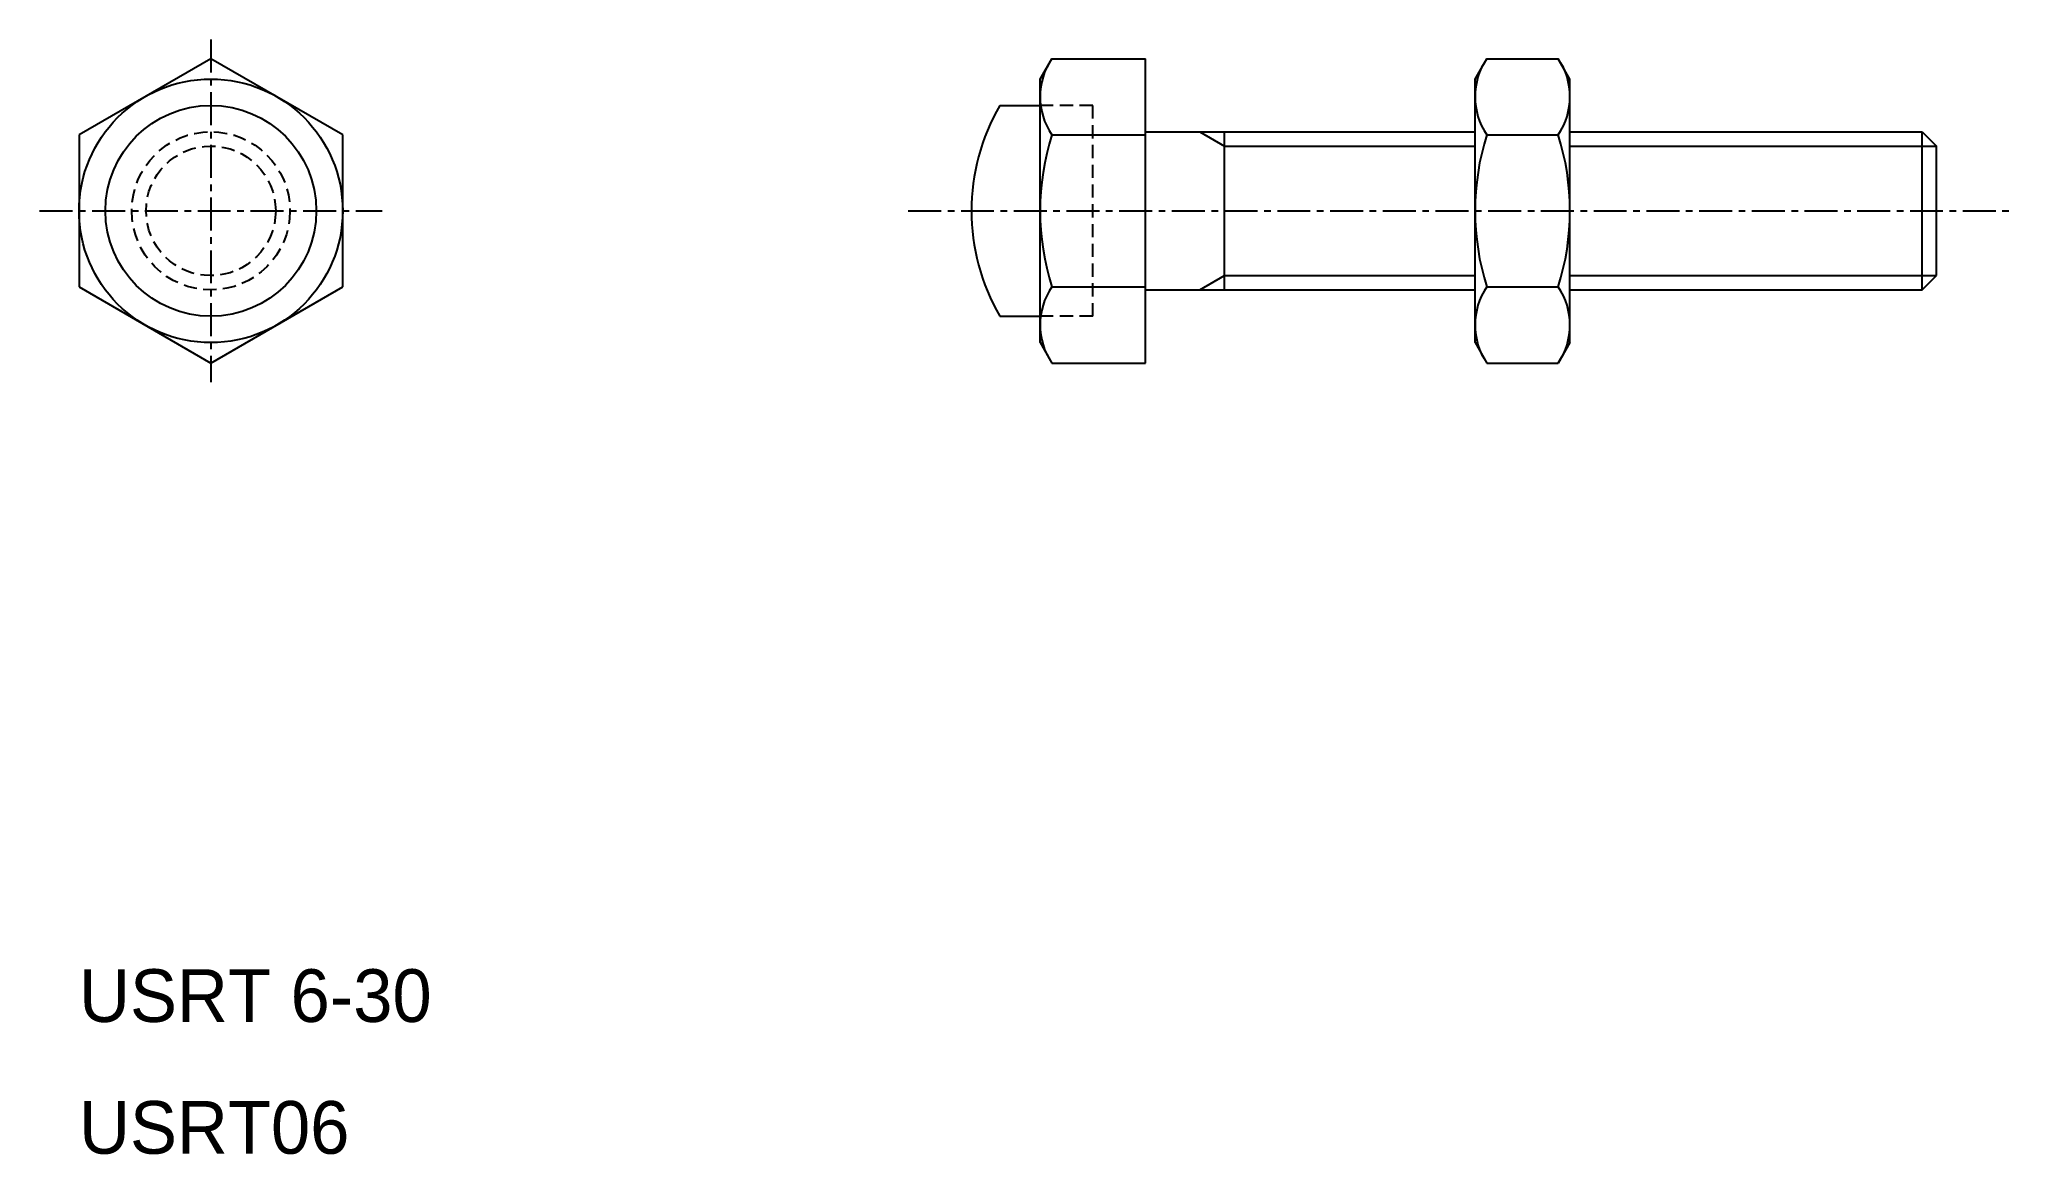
# Model space of a CAD drawing. Extents: x 30.9 to 105.8, y 15.6 to 57.9.
import ezdxf

# ---------------------------------------------------------------- set-up
doc = ezdxf.new("R2010")
doc.units = 0
doc.linetypes.add('CENTER', pattern=[2, 1.25, -0.25, 0.25, -0.25])
doc.linetypes.add('DASHED', pattern=[0.75, 0.5, -0.25])
doc.layers.get('0').update_dxf_attribs({"linetype": 'CONTINUOUS'})
doc.layers.add('CENTER', color=1, linetype='CENTER')

msp = doc.modelspace()

# ---------------------------------------------------------------- linework, layer by layer
at = {"color": 7, "linetype": 'CONTINUOUS'}
for p, q in [((37.388, 57.126), (32.388, 54.24)), ((42.388, 54.24), (37.388, 57.126)), ((68.843, 56.353), (69.289, 57.126)), ((69.289, 57.126), (72.843, 57.126)), ((72.843, 45.579), (72.843, 57.126)), ((85.343, 56.353), (85.789, 57.126)), ((85.789, 57.126), (88.496, 57.126)), ((88.943, 56.353), (88.496, 57.126)), ((68.843, 46.353), (68.843, 56.353)), ((85.343, 46.353), (85.343, 56.353)), ((88.943, 46.353), (88.943, 56.353)), ((67.314, 55.353), (68.843, 55.353)), ((32.388, 54.24), (32.388, 48.466)), ((42.388, 48.466), (42.388, 54.24)), ((69.289, 54.24), (72.843, 54.24)), ((72.843, 54.353), (85.343, 54.353)), ((75.843, 48.353), (75.843, 54.353)), ((85.789, 54.24), (88.496, 54.24)), ((88.943, 54.353), (102.301, 54.353)), ((102.301, 48.353), (102.301, 54.353)), ((102.301, 54.353), (102.843, 53.811)), ((102.843, 48.894), (102.843, 53.811)), ((102.301, 48.353), (102.843, 48.894)), ((32.388, 48.466), (37.388, 45.579)), ((37.388, 45.579), (42.388, 48.466)), ((69.289, 48.466), (72.843, 48.466)), ((72.843, 48.353), (85.343, 48.353)), ((85.789, 48.466), (88.496, 48.466)), ((88.943, 48.353), (102.301, 48.353)), ((67.314, 47.353), (68.843, 47.353)), ((68.843, 46.353), (69.289, 45.579)), ((85.343, 46.353), (85.789, 45.579)), ((88.943, 46.353), (88.496, 45.579)), ((69.289, 45.579), (72.843, 45.579)), ((85.789, 45.579), (88.496, 45.579))]:
    msp.add_line(p, q, dxfattribs=at)
at = {"color": 3, "linetype": 'DASHED'}
for p, q in [((70.843, 55.353), (68.843, 55.353)), ((70.843, 47.353), (70.843, 55.353)), ((70.843, 47.353), (68.843, 47.353))]:
    msp.add_line(p, q, dxfattribs=at)
at = {"color": 3, "linetype": 'CONTINUOUS'}
for p, q in [((74.905, 54.353), (75.843, 53.811)), ((75.843, 53.811), (85.343, 53.811)), ((88.943, 53.811), (102.843, 53.811)), ((74.905, 48.353), (75.843, 48.894)), ((75.843, 48.894), (85.343, 48.894)), ((88.943, 48.894), (102.843, 48.894))]:
    msp.add_line(p, q, dxfattribs=at)
for p, q in [((78.843, 48.894), (78.843, 48.894)), ((81.843, 48.894), (81.843, 48.894))]:
    msp.add_line(p, q)
at = {"color": 7, "linetype": 'CONTINUOUS'}
for radius in [5, 4]:
    msp.add_circle((37.388, 51.353), radius, dxfattribs=at)
at = {"color": 3, "linetype": 'DASHED'}
for radius in [3, 2.458]:
    msp.add_circle((37.388, 51.353), radius, dxfattribs=at)
at = {"color": 7, "linetype": 'CONTINUOUS'}
for centre, radius, start, end in [((71.398, 55.683), 2.556, 145.61566, 214.38434), ((87.898, 55.683), 2.556, 145.61566, 214.38434), ((86.387, 55.683), 2.556, 325.61566, 34.38434), ((74.243, 51.353), 8, 150, 210), ((78.396, 51.353), 9.553, 162.412, 197.588), ((94.896, 51.353), 9.553, 162.412, 197.588), ((79.389, 51.353), 9.553, 342.412, 17.588), ((71.398, 47.023), 2.556, 145.61566, 214.38434), ((87.898, 47.023), 2.556, 145.61566, 214.38434), ((86.387, 47.023), 2.556, 325.61566, 34.38434)]:
    msp.add_arc(centre, radius, start, end, dxfattribs=at)
at = {"layer": 'CENTER', "color": 1, "linetype": 'CENTER'}
for p, q in [((37.388, 57.853), (37.388, 44.853)), ((30.888, 51.353), (43.888, 51.353)), ((63.843, 51.353), (105.843, 51.353))]:
    msp.add_line(p, q, dxfattribs=at)

# ---------------------------------------------------------------- texts
at = {"color": 7, "linetype": 'CONTINUOUS'}
msp.add_text('USRT 6-30', height=2, dxfattribs=at).set_placement((32.388, 20.579))
msp.add_text('USRT06', height=2).set_placement((32.388, 15.579))

doc.saveas('drawing.dxf')
